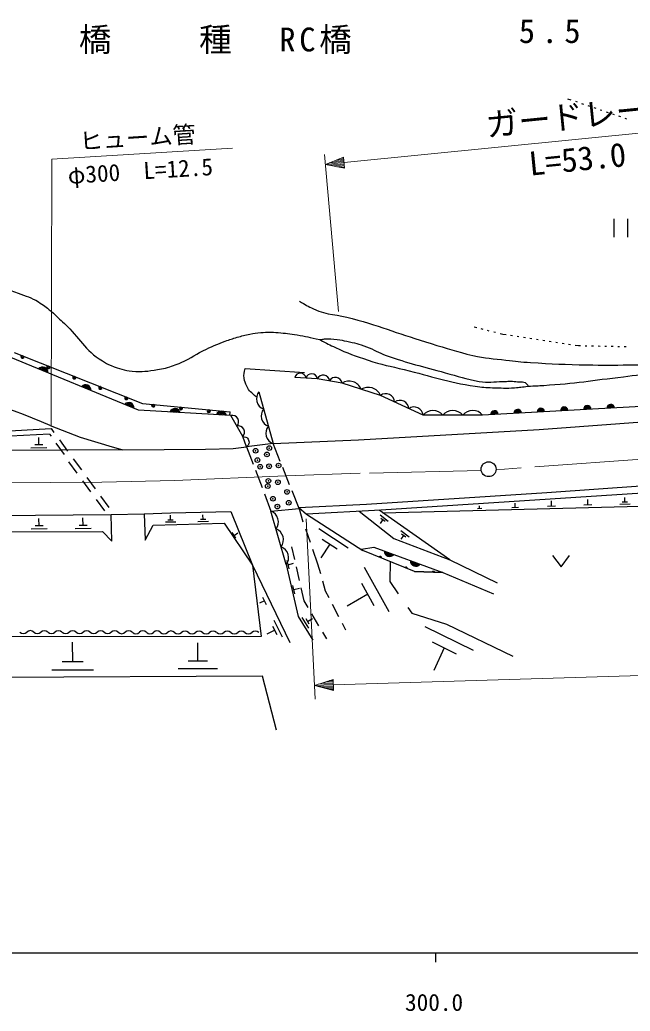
# Model space of a CAD drawing. Units: millimetres, scale not verified. Extents: x 40000 to 680000, y 20000 to 380000.
# Drawn here: x 323354 to 388903, y 198715 to 305289 of the extents above; entities that cross this region are included whole.
import ezdxf
from ezdxf.enums import TextEntityAlignment as Align

# ---------------------------------------------------------------- set-up
doc = ezdxf.new("R2010")
doc.units = ezdxf.units.MM
doc.header["$LTSCALE"] = 1000
doc.header["$PDMODE"] = 32
doc.header["$PDSIZE"] = 500
doc.linetypes.add('CHAIN', pattern=[18.5, 12, -1.5, 3.5, -1.5])
for name, color, linetype, lineweight in [('M-BGD', 7, 'Continuous', 25), ('M-BMK', 2, 'CHAIN', 13), ('M-BMK-SRVR', 3, 'Continuous', 25), ('M-STR-HTXT', 7, 'Continuous', 13), ('M-STR-STR1', 1, 'Continuous', 25), ('M-TTL-BAND', 7, 'Continuous', 25)]:
    doc.layers.add(name, color=color, linetype=linetype, lineweight=lineweight)
doc.styles.add('ＭＳ ゴシック', font='')
doc.styles.get('ＭＳ ゴシック').set_extended_font_data('MS Gothic')

msp = doc.modelspace()

# ---------------------------------------------------------------- linework, layer by layer
at = {"layer": 'M-BGD'}
for p, q in [((382186, 296811), (382549, 296687)), ((383023, 296527), (383212, 296462)), ((383686, 296302), (383875, 296237)), ((384349, 296076), (384538, 296012)), ((385011, 295851), (385201, 295787)), ((385674, 295626), (385864, 295562)), ((386337, 295401), (386526, 295337)), ((387000, 295176), (387189, 295112)), ((387663, 294951), (387852, 294887)), ((388325, 294726), (388515, 294662)), ((387165, 283909), (387165, 281909)), ((388665, 281909), (388665, 283909)), ((372420, 272176), (372145, 272245)), ((373099, 272003), (372905, 272052)), ((373777, 271831), (373583, 271880)), ((374455, 271658), (374262, 271708)), ((375215, 271465), (374940, 271535)), ((375571, 271411), (375215, 271465)), ((376263, 271306), (376065, 271336)), ((376955, 271202), (376757, 271231)), ((377647, 271097), (377449, 271127)), ((378339, 270992), (378141, 271022)), ((379031, 270887), (378833, 270917)), ((379723, 270782), (379525, 270812)), ((380415, 270677), (380218, 270707)), ((381107, 270572), (380910, 270602)), ((381799, 270467), (381602, 270497)), ((382492, 270362), (382294, 270392)), ((383342, 270233), (382986, 270287)), ((383568, 270228), (383342, 270233)), ((384268, 270213), (384068, 270217)), ((384968, 270199), (384768, 270203)), ((385668, 270184), (385468, 270188)), ((386367, 270170), (386167, 270174)), ((387067, 270155), (386867, 270159)), ((387767, 270140), (387567, 270145)), ((388467, 270126), (388267, 270130)), ((347539, 267804), (353911, 267380)), ((349035, 265311), (350550, 259731)), ((345895, 262755), (345931, 263131)), ((317399, 260830), (326713, 261338)), ((326628, 261677), (329845, 260407)), ((326713, 261338), (327008, 260935)), ((326556, 260747), (310678, 259970)), ((325400, 259605), (325378, 260405)), ((326556, 260747), (326732, 260542)), ((327599, 260128), (328485, 258917)), ((334398, 259054), (310715, 258957)), ((326261, 259271), (324546, 259253)), ((325829, 259609), (324971, 259601)), ((327205, 259787), (328110, 258574)), ((329076, 258111), (329962, 256900)), ((328592, 257756), (329478, 256546)), ((330553, 256093), (331439, 254883)), ((330068, 255739), (330955, 254529)), ((331545, 253722), (332431, 252512)), ((332029, 254076), (332916, 252866)), ((394619, 254684), (362113, 252578)), ((384368, 253125), (384343, 253705)), ((388337, 253429), (388315, 253949)), ((353327, 252877), (354152, 252157)), ((353327, 252877), (353760, 251308)), ((362349, 252290), (394808, 253115)), ((372962, 252746), (372503, 252735)), ((372733, 252741), (372720, 253047)), ((376922, 252855), (376210, 252837)), ((376566, 252846), (376545, 253320)), ((380900, 253001), (380037, 252979)), ((380468, 252990), (380444, 253565)), ((384803, 253136), (383932, 253114)), ((388900, 253221), (387785, 253193)), ((388616, 253436), (388058, 253423)), ((310795, 251940), (333147, 252109)), ((325424, 250887), (325402, 251687)), ((330141, 250935), (330119, 251735)), ((333147, 252109), (336703, 252194)), ((333218, 249237), (333147, 252109)), ((336703, 252194), (339582, 252279)), ((336703, 252194), (336796, 249351)), ((339539, 251504), (339525, 252025)), ((343315, 251573), (342757, 251557)), ((343036, 251565), (343012, 252086)), ((351960, 246719), (350320, 252481)), ((362113, 252578), (354152, 252157)), ((354152, 252157), (360208, 248257)), ((359792, 252456), (363516, 249537)), ((369531, 247218), (361952, 252570)), ((362037, 252069), (362930, 251399)), ((362350, 251555), (362044, 251133)), ((362126, 251723), (362573, 251388)), ((326285, 250552), (324570, 250535)), ((325853, 250891), (324995, 250883)), ((331002, 250600), (329287, 250583)), ((330570, 250939), (329712, 250930)), ((336796, 249351), (337686, 250977)), ((337686, 250977), (345300, 251170)), ((340100, 251286), (338983, 251275)), ((339819, 251507), (339260, 251501)), ((343600, 251357), (342484, 251326)), ((345300, 251170), (348346, 246657)), ((354023, 250553), (354518, 249137)), ((355456, 250595), (358629, 248534)), ((282354, 250065), (332224, 250286)), ((332224, 250286), (333218, 249237)), ((346563, 249561), (346158, 250178)), ((346361, 249869), (346767, 250147)), ((355837, 249445), (357423, 248415)), ((363516, 249537), (369531, 247218)), ((364270, 250393), (365164, 249723)), ((364583, 249879), (364277, 249457)), ((364360, 250047), (364806, 249712)), ((352532, 248646), (352848, 247257)), ((354782, 248382), (355328, 246819)), ((356630, 248930), (355695, 247433)), ((380580, 247700), (381480, 246500)), ((381480, 246500), (382380, 247700)), ((348346, 246657), (352354, 238355)), ((348346, 246657), (349257, 238995)), ((351960, 246719), (353235, 241156)), ((352263, 246266), (352054, 247160)), ((352159, 246713), (352752, 246863)), ((353026, 246476), (353359, 245014)), ((355328, 246819), (355632, 245750)), ((360324, 246435), (362998, 241690)), ((363120, 247042), (363076, 244904)), ((369531, 247218), (374623, 244748)), ((365757, 245974), (368773, 245858)), ((368773, 245858), (374212, 243576)), ((352891, 243583), (352682, 244478)), ((352786, 244030), (353380, 244180)), ((353536, 244234), (353852, 242844)), ((355850, 244980), (356153, 243911)), ((360044, 244714), (361380, 242342)), ((363076, 244904), (363986, 243576)), ((349422, 243231), (349808, 242445)), ((356153, 243911), (356532, 243183)), ((360712, 243528), (358520, 242242)), ((349615, 242838), (349096, 242571)), ((353852, 242844), (354277, 242126)), ((356901, 242474), (357594, 241143)), ((365018, 242107), (365455, 241507)), ((353235, 241156), (354809, 238600)), ((354375, 239886), (353684, 241053)), ((354436, 240316), (354090, 240899)), ((354263, 240608), (354802, 240940)), ((354684, 241438), (355447, 240146)), ((365455, 241507), (369175, 240324)), ((350502, 240119), (350946, 239216)), ((350642, 240748), (351529, 238942)), ((357963, 240434), (358342, 239706)), ((366865, 240073), (372030, 237542)), ((369175, 240324), (376293, 236890)), ((349257, 238995), (281973, 238903)), ((350724, 239667), (349888, 239238)), ((355854, 239458), (356279, 238740)), ((329033, 236275), (329007, 238367)), ((342477, 236352), (342453, 238310)), ((367650, 238407), (370232, 237142)), ((368941, 237775), (367803, 235344)), ((330154, 236269), (327913, 236281)), ((343526, 236346), (341428, 236357)), ((349426, 234725), (285898, 234423)), ((331269, 235367), (326787, 235391)), ((344570, 235501), (340374, 235524)), ((350905, 228940), (349426, 234725))]:
    msp.add_line(p, q, dxfattribs=at)
for points in [[(346015, 262748), (336110, 263320), (322401, 268974)], [(322741, 269532), (336539, 264048), (345931, 263131)], [(373048, 262802), (366662, 262775), (362078, 264904), (357957, 266241), (355301, 266705), (352882, 266832)], [(404605, 266038), (392731, 263873), (373048, 262802)], [(347697, 259378), (347295, 260480), (346015, 262748)], [(350550, 259731), (359733, 260153), (379121, 261253), (400796, 262862)], [(329845, 260407), (333270, 259400), (334398, 259054)], [(334398, 259054), (343307, 259137), (346271, 259221), (347697, 259378)], [(353327, 252877), (360579, 253210), (379968, 254480), (390551, 255242), (393599, 255327), (400542, 256173), (414512, 257528), (418237, 257867)], [(339582, 252279), (346001, 252447), (348346, 246657)], [(360040, 248366), (361377, 248614), (368773, 245858)], [(368773, 245858), (365757, 245974), (360208, 248257)]]:
    msp.add_lwpolyline(points, dxfattribs=at)
for centre, radius, start, end in [((323635, 269076), 177, 126.43504, 10.21663), ((323635, 269076), 141, 116.99718, 19.6545), ((323635, 269076), 106, 96.62272, 40.02895), ((323635, 269076), 100, 89.36531, 47.28637), ((323635, 269076), 100, 89.36531, 47.28637), ((323635, 269076), 100, 89.36531, 47.28637), ((325800, 267380), 578, 355.53284, 139.64233), ((325800, 267380), 462, 0.23971, 134.93545), ((325800, 267380), 347, 8.48573, 126.68944), ((325800, 267380), 231, 27.96575, 107.20942), ((326423, 267968), 177, 126.43504, 10.21663), ((326423, 267968), 141, 116.99718, 19.6545), ((326423, 267968), 106, 96.62272, 40.02895), ((326423, 267968), 100, 89.36531, 47.28637), ((326423, 267968), 100, 89.36531, 47.28637), ((326423, 267968), 100, 89.36531, 47.28637), ((329211, 266860), 177, 126.43504, 10.21663), ((329211, 266860), 141, 116.99718, 19.6545), ((329211, 266860), 106, 96.62272, 40.02895), ((329211, 266860), 100, 89.36531, 47.28637), ((329211, 266860), 100, 89.36531, 47.28637), ((329211, 266860), 100, 89.36531, 47.28637), ((353480, 266683), 617, 7.91178, 166.06264), ((354690, 266620), 617, 7.91178, 166.06264), ((355930, 266387), 704, 6.95998, 153.22561), ((357258, 266155), 704, 6.95998, 153.22561), ((358703, 265028), 1423, 22.459, 121.58416), ((304504, 211617), 54730, 66.15645, 83.4881), ((330423, 265474), 578, 355.53284, 139.64233), ((330423, 265474), 462, 0.23971, 134.93545), ((330423, 265474), 347, 8.48573, 126.68944), ((330423, 265474), 231, 27.96575, 107.20942), ((331999, 265752), 177, 126.43504, 10.21663), ((331999, 265752), 141, 116.99718, 19.6545), ((331999, 265752), 106, 96.62272, 40.02895), ((331999, 265752), 100, 89.36531, 47.28637), ((331999, 265752), 100, 89.36531, 47.28637), ((331999, 265752), 100, 89.36531, 47.28637), ((360763, 264360), 1423, 22.459, 121.58416), ((334787, 264644), 177, 126.43504, 10.21663), ((334787, 264644), 141, 116.99718, 19.6545), ((334787, 264644), 106, 96.62272, 40.02895), ((334787, 264644), 100, 89.36531, 47.28637), ((334787, 264644), 100, 89.36531, 47.28637), ((334787, 264644), 100, 89.36531, 47.28637), ((349942, 264559), 1178, 140.34247, 250.04582), ((362648, 264132), 960, 3.71457, 126.47589), ((364177, 263422), 960, 3.71457, 126.47589), ((335045, 263567), 578, 355.53284, 139.64233), ((335045, 263567), 462, 0.23971, 134.93545), ((335045, 263567), 347, 8.48573, 126.68944), ((335045, 263567), 231, 27.96575, 107.20942), ((337676, 263844), 177, 142.53142, 26.31301), ((337676, 263844), 141, 133.09356, 35.75087), ((337676, 263844), 106, 112.7191, 56.12533), ((337676, 263844), 100, 105.46169, 63.38275), ((337676, 263844), 100, 105.46169, 63.38275), ((337676, 263844), 100, 105.46169, 63.38275), ((340015, 262916), 578, 14.63717, 158.74666), ((340015, 262916), 462, 19.34404, 154.03978), ((340015, 262916), 347, 27.59006, 145.79377), ((340662, 263552), 177, 142.53142, 26.31301), ((340662, 263552), 141, 133.09356, 35.75087), ((340662, 263552), 106, 112.7191, 56.12533), ((340662, 263552), 100, 105.46169, 63.38275), ((340662, 263552), 100, 105.46169, 63.38275), ((340662, 263552), 100, 105.46169, 63.38275), ((343648, 263260), 177, 142.53142, 26.31301), ((343648, 263260), 141, 133.09356, 35.75087), ((343648, 263260), 106, 112.7191, 56.12533), ((343648, 263260), 100, 105.46169, 63.38275), ((343648, 263260), 100, 105.46169, 63.38275), ((343648, 263260), 100, 105.46169, 63.38275), ((350447, 262699), 1178, 140.34247, 250.04582), ((365705, 262713), 960, 3.71457, 126.47589), ((367730, 261897), 1383, 39.91593, 140.57377), ((369859, 261906), 1383, 39.91593, 140.57377), ((371987, 261915), 1383, 39.91593, 140.57377), ((374328, 262872), 400, 3.11388, 183.11388), ((376824, 263008), 400, 3.11388, 183.11388), ((376824, 263008), 320, 3.11388, 183.11388), ((376824, 263008), 240, 3.11388, 183.11388), ((379321, 263144), 400, 3.11388, 183.11388), ((379321, 263144), 320, 3.11388, 183.11388), ((379321, 263144), 240, 3.11388, 183.11388), ((379321, 263144), 160, 3.11388, 183.11388), ((379321, 263144), 100, 3.11388, 183.11388), ((379321, 263144), 100, 3.11388, 183.11388), ((381817, 263279), 400, 3.11388, 183.11388), ((381817, 263279), 320, 3.11388, 183.11388), ((381817, 263279), 240, 3.11388, 183.11388), ((381817, 263279), 160, 3.11388, 183.11388), ((381817, 263279), 100, 3.11388, 183.11388), ((381817, 263279), 100, 3.11388, 183.11388), ((384313, 263415), 400, 3.11388, 183.11388), ((384313, 263415), 320, 3.11388, 183.11388), ((384313, 263415), 240, 3.11388, 183.11388), ((384313, 263415), 160, 3.11388, 183.11388), ((384313, 263415), 100, 3.11388, 183.11388), ((384313, 263415), 100, 3.11388, 183.11388), ((386810, 263551), 400, 3.11388, 183.11388), ((386810, 263551), 320, 3.11388, 183.11388), ((386810, 263551), 240, 3.11388, 183.11388), ((386810, 263551), 160, 3.11388, 183.11388), ((386810, 263551), 100, 3.11388, 183.11388), ((386810, 263551), 100, 3.11388, 183.11388), ((340015, 262916), 231, 47.07008, 126.31375), ((345006, 262628), 578, 14.63717, 158.74666), ((345006, 262628), 462, 19.34404, 154.03978), ((345006, 262628), 347, 27.59006, 145.79377), ((345006, 262628), 231, 47.07008, 126.31375), ((346183, 262096), 674, 314.38547, 104.50013), ((374328, 262872), 320, 3.11388, 183.11388), ((374328, 262872), 240, 3.11388, 183.11388), ((374328, 262872), 160, 3.11388, 183.11388), ((374328, 262872), 100, 3.11388, 183.11388), ((374328, 262872), 100, 3.11388, 183.11388), ((376824, 263008), 160, 3.11388, 183.11388), ((376824, 263008), 100, 3.11388, 183.11388), ((376824, 263008), 100, 3.11388, 183.11388), ((346823, 260962), 674, 314.38547, 104.50013), ((350952, 260839), 1178, 140.34247, 250.04582), ((349875, 251316), 1247, 322.69156, 69.09205), ((350422, 249395), 1247, 322.69156, 69.09205), ((350968, 247474), 1247, 322.69156, 69.09205), ((362051, 247431), 162, 0.24895, 135.00922), ((362051, 247431), 130, 6.36474, 128.89344), ((362051, 247431), 100, 16.31128, 118.9469), ((362051, 247431), 100, 16.31128, 118.9469), ((362051, 247431), 100, 16.31128, 118.9469), ((362051, 247431), 100, 16.31128, 118.9469), ((363070, 248173), 578, 177.51336, 321.62285), ((363070, 248173), 462, 182.22023, 316.91597), ((363070, 248173), 347, 190.46625, 308.66995), ((363070, 248173), 231, 209.94627, 289.18994), ((364826, 246289), 162, 0.24895, 135.00922), ((364826, 246289), 130, 6.36474, 128.89344), ((364826, 246289), 100, 16.31128, 118.9469), ((364826, 246289), 100, 16.31128, 118.9469), ((364826, 246289), 100, 16.31128, 118.9469), ((364826, 246289), 100, 16.31128, 118.9469), ((365881, 247126), 578, 177.51336, 321.62285), ((365881, 247126), 462, 182.22023, 316.91597), ((365881, 247126), 347, 190.46625, 308.66995), ((365881, 247126), 231, 209.94627, 289.18994), ((367772, 245834), 162, 20.43238, 155.19265), ((367772, 245834), 130, 26.54817, 149.07686), ((367772, 245834), 100, 36.4947, 139.13033), ((367772, 245834), 100, 36.4947, 139.13033), ((367772, 245834), 100, 36.4947, 139.13033), ((367772, 245834), 100, 36.4947, 139.13033), ((323735, 239866), 544, 226.26405, 313.46969), ((324483, 239077), 544, 46.26405, 133.46969), ((325245, 239863), 544, 226.26405, 313.46969), ((325993, 239074), 544, 46.26405, 133.46969), ((326755, 239859), 544, 226.26405, 313.46969), ((327503, 239070), 544, 46.26405, 133.46969), ((328265, 239856), 544, 226.26405, 313.46969), ((329013, 239067), 544, 46.26405, 133.46969), ((329775, 239852), 544, 226.26405, 313.46969), ((330523, 239063), 544, 46.26405, 133.46969), ((331285, 239849), 544, 226.26405, 313.46969), ((332033, 239060), 544, 46.26405, 133.46969), ((332795, 239845), 544, 226.26405, 313.46969), ((333543, 239056), 544, 46.26405, 133.46969), ((334305, 239842), 544, 226.26405, 313.46969), ((335053, 239052), 544, 46.26405, 133.46969), ((335815, 239838), 544, 226.26405, 313.46969), ((336563, 239049), 544, 46.26405, 133.46969), ((337325, 239835), 544, 226.26405, 313.46969), ((338073, 239045), 544, 46.26405, 133.46969), ((338835, 239831), 544, 226.26405, 313.46969), ((339583, 239042), 544, 46.26405, 133.46969), ((340345, 239828), 544, 226.26405, 313.46969), ((341093, 239038), 544, 46.26405, 133.46969), ((341855, 239824), 544, 226.26405, 313.46969), ((342603, 239035), 544, 46.26405, 133.46969), ((343365, 239821), 544, 226.26405, 313.46969), ((344113, 239031), 544, 46.26405, 133.46969), ((344875, 239817), 544, 226.26405, 313.46969), ((345623, 239028), 544, 46.26405, 133.46969), ((346385, 239814), 544, 226.26405, 313.46969), ((347133, 239024), 544, 46.26405, 133.46969), ((347895, 239810), 544, 226.26405, 313.46969), ((348643, 239021), 544, 46.26405, 133.46969)]:
    msp.add_arc(centre, radius, start, end, dxfattribs=at)
for points, knots in [([(310795, 279033), (311608, 278926), (311830, 278894), (312489, 278779), (313287, 278640), (313731, 278540), (314521, 278356), (316786, 277828), (318043, 277479), (320278, 276832), (321413, 276504), (322054, 276326), (323157, 275901), (324028, 275564), (324564, 275460), (325358, 274969), (325921, 274621), (326136, 274460), (326713, 273953)], [0, 0, 0, 0, 1, 1, 1, 2, 2, 2, 3, 3, 3, 4, 4, 4, 5, 5, 5, 6, 6, 6, 6]), ([(353383, 275054), (354034, 274616), (354292, 274500), (354907, 274207), (356413, 273490), (357450, 273647), (359055, 273191), (362396, 272244), (364196, 271478), (367522, 270482), (369267, 269959), (370234, 269621), (372009, 269212), (373377, 268897), (374172, 268867), (375565, 268704), (376588, 268584), (377162, 268516), (378190, 268450), (380568, 268298), (381903, 268243), (384286, 268196), (386038, 268162), (387021, 268168), (388773, 268196), (389832, 268213), (390426, 268219), (391483, 268281), (393007, 268369), (393859, 268454), (395377, 268619), (398493, 268958), (400236, 269174), (403336, 269635)], [0, 0, 0, 0, 1, 1, 1, 2, 2, 2, 3, 3, 3, 4, 4, 4, 5, 5, 5, 6, 6, 6, 7, 7, 7, 8, 8, 8, 9, 9, 9, 10, 10, 10, 11, 11, 11, 11]), ([(326713, 273953), (327408, 273328), (327586, 273157), (328140, 272640), (329775, 271114), (330294, 269763), (332216, 268619), (332572, 268408), (332711, 268301), (333147, 268111)], [0, 0, 0, 0, 1, 1, 1, 2, 2, 2, 3, 3, 3, 3]), ([(333147, 268111), (334131, 267748), (334517, 267624), (335433, 267519), (336487, 267398), (337093, 267535), (338143, 267688), (338476, 267737), (338665, 267766), (338989, 267857), (339664, 268047), (340039, 268173), (340683, 268450), (341783, 268924), (342309, 269377), (343392, 269889), (344169, 270257), (344618, 270437), (345424, 270736), (345914, 270918), (346193, 271010), (346694, 271159), (347217, 271316), (347514, 271389), (348049, 271498), (348507, 271591), (348768, 271634), (349234, 271667), (349960, 271720), (350371, 271721), (351097, 271667), (351894, 271608), (352339, 271539), (353129, 271413), (354096, 271260), (354423, 271177), (355584, 270905)], [0, 0, 0, 0, 1, 1, 1, 2, 2, 2, 3, 3, 3, 4, 4, 4, 5, 5, 5, 6, 6, 6, 7, 7, 7, 8, 8, 8, 9, 9, 9, 10, 10, 10, 11, 11, 11, 12, 12, 12, 12]), ([(355584, 270905), (355812, 270960), (355892, 270967), (356092, 270990), (356619, 271051), (356919, 270955), (357447, 270905), (357847, 270868), (358070, 270822), (358463, 270736), (359301, 270552), (359780, 270456), (360579, 270143), (361420, 269814), (361845, 269514), (362696, 269212), (365132, 268347), (366552, 268029), (369046, 267349), (370462, 266964), (371239, 266660), (372687, 266418), (373668, 266254), (374239, 266413), (375233, 266405), (375780, 266401), (376096, 266492), (376633, 266391), (377116, 266301), (377589, 266494), (377851, 266079), (377891, 266017), (377920, 265982), (377936, 265910)], [0, 0, 0, 0, 1, 1, 1, 2, 2, 2, 3, 3, 3, 4, 4, 4, 5, 5, 5, 6, 6, 6, 7, 7, 7, 8, 8, 8, 9, 9, 9, 10, 10, 10, 11, 11, 11, 11]), ([(355584, 270905), (356359, 270476), (356594, 270365), (357256, 270050), (358577, 269423), (359366, 269179), (360749, 268704), (362236, 268193), (363116, 268060), (364643, 267688), (367613, 266964), (369238, 266346), (372263, 265910), (372986, 265806), (373396, 265760), (374126, 265741), (375052, 265716), (375574, 265668), (376497, 265741), (377061, 265785), (377263, 265805), (377936, 265910)], [0, 0, 0, 0, 1, 1, 1, 2, 2, 2, 3, 3, 3, 4, 4, 4, 5, 5, 5, 6, 6, 6, 7, 7, 7, 7]), ([(377936, 265910), (378747, 265935), (378968, 265956), (379629, 265995), (382984, 266190), (384844, 266532), (388181, 266926), (390861, 267243), (392362, 267428), (395039, 267773), (397655, 268109), (399145, 268164), (401727, 268704), (402324, 268829), (402531, 268863), (403251, 269043)], [0, 0, 0, 0, 1, 1, 1, 2, 2, 2, 3, 3, 3, 4, 4, 4, 5, 5, 5, 5]), ([(348725, 264769), (348238, 265194), (347987, 265362), (347735, 265888), (347577, 266216), (347497, 266414), (347450, 266775), (347398, 267175), (347445, 267365), (347539, 267804)], [0, 0, 0, 0, 1, 1, 1, 2, 2, 2, 3, 3, 3, 3]), ([(347295, 260480), (347427, 260484), (347498, 260477), (347614, 260427), (347774, 260357), (347861, 260266), (347923, 260102), (347987, 259933), (347982, 259804), (347906, 259640), (347851, 259521), (347801, 259467), (347697, 259378)], [0, 0, 0, 0, 1, 1, 1, 2, 2, 2, 3, 3, 3, 4, 4, 4, 4])]:
    msp.add_open_spline(points, degree=3, knots=knots, dxfattribs=at)
for p in [(348672, 258965), (350146, 259251), (348876, 257962), (349890, 258566), (349163, 257245), (350125, 257296), (351149, 257378), (350043, 255731), (351067, 255577), (349982, 255168), (352049, 254533), (350535, 253806), (351016, 252957), (352234, 253377)]:
    msp.add_point(p, dxfattribs=at)
at = {"layer": 'M-BMK'}
for p, q in [((390648, 258098), (374495, 256918)), ((351929, 256276), (340016, 255774)), ((359902, 256542), (351929, 256276)), ((372909, 256838), (359902, 256542)), ((332142, 255593), (321102, 255520)), ((340016, 255774), (332142, 255593))]:
    msp.add_line(p, q, dxfattribs=at)
at = {"layer": 'M-BMK-SRVR'}
msp.add_circle((373697, 256977), 800, dxfattribs=at)
at = {"layer": 'M-STR-HTXT'}
for p, q in [((406884, 294803), (358171, 289937)), ((346211, 291500), (326806, 290303)), ((326726, 261638), (326806, 290303)), ((357561, 273945), (356087, 290814)), ((356181, 289738), (358111, 290534)), ((356181, 289738), (358171, 289937)), ((358159, 290056), (356567, 289897)), ((356953, 290057), (358147, 290176)), ((358135, 290295), (357339, 290216)), ((357725, 290375), (358123, 290415)), ((358230, 289340), (358111, 290534)), ((356181, 289738), (358230, 289340)), ((358183, 289818), (356590, 289659)), ((357000, 289579), (358194, 289698)), ((358206, 289579), (357410, 289499)), ((357820, 289420), (358218, 289459)), ((355088, 232269), (354099, 251646)), ((357013, 233784), (440855, 236347)), ((355014, 233723), (356994, 234384)), ((355014, 233723), (357013, 233784)), ((355014, 233723), (357031, 233185)), ((357009, 233904), (355410, 233856)), ((357016, 233665), (355417, 233616)), ((355806, 233988), (357005, 234024)), ((355821, 233508), (357020, 233545)), ((357002, 234144), (356202, 234120)), ((357024, 233425), (356224, 233400)), ((356598, 234252), (356998, 234264)), ((357031, 233185), (356994, 234384)), ((356627, 233293), (357027, 233305))]:
    msp.add_line(p, q, dxfattribs=at)
at = {"layer": 'M-STR-STR1'}
for p, q in [((350550, 259731), (347697, 259378)), ((347697, 259378), (348404, 257518)), ((351322, 257813), (350550, 259731)), ((348653, 256864), (349364, 254994)), ((352331, 255309), (351584, 257164)), ((349613, 254340), (350320, 252481)), ((353364, 252741), (352592, 254659)), ((350320, 252481), (353364, 252741))]:
    msp.add_line(p, q, dxfattribs=at)
at = {"layer": 'M-TTL-BAND'}
for p, q in [((40000, 205000), (579000, 205000)), ((368000, 205000), (368000, 204000))]:
    msp.add_line(p, q, dxfattribs=at)

# ---------------------------------------------------------------- texts
at = {"layer": 'M-STR-HTXT', "style": 'ＭＳ ゴシック'}
for s, p in [('ガードレール', (373612, 291946)), ('L=53.0', (378232, 287766))]:
    msp.add_text(s, height=2566, rotation=5.705, dxfattribs=at).set_placement(p, align=Align.BOTTOM_LEFT)
for s, rotation, p in [('ヒューム管', 3.606, (336005, 292624)), ('φ300\u3000L=12.5', 3.528, (336292, 289041))]:
    msp.add_text(s, height=1833, rotation=rotation, dxfattribs=at).set_placement(p, align=Align.MIDDLE_CENTER)
at = {"layer": 'M-STR-HTXT', "char_height": 2566, "attachment_point": 7, "style": 'ＭＳ ゴシック'}
for s, insert in [('\\T1.23;橋\u3000\u3000種\u3000RC橋', (329687, 301610)), ('\\T1.4;5.5', (376948, 302754))]:
    msp.add_mtext(s, dxfattribs=dict(at, insert=insert))
at = {"layer": 'M-TTL-BAND', "style": 'ＭＳ ゴシック'}
msp.add_text('300.0', height=1833, dxfattribs=at).set_placement((367844, 198195), align=Align.BOTTOM_CENTER)

doc.saveas('drawing.dxf')
